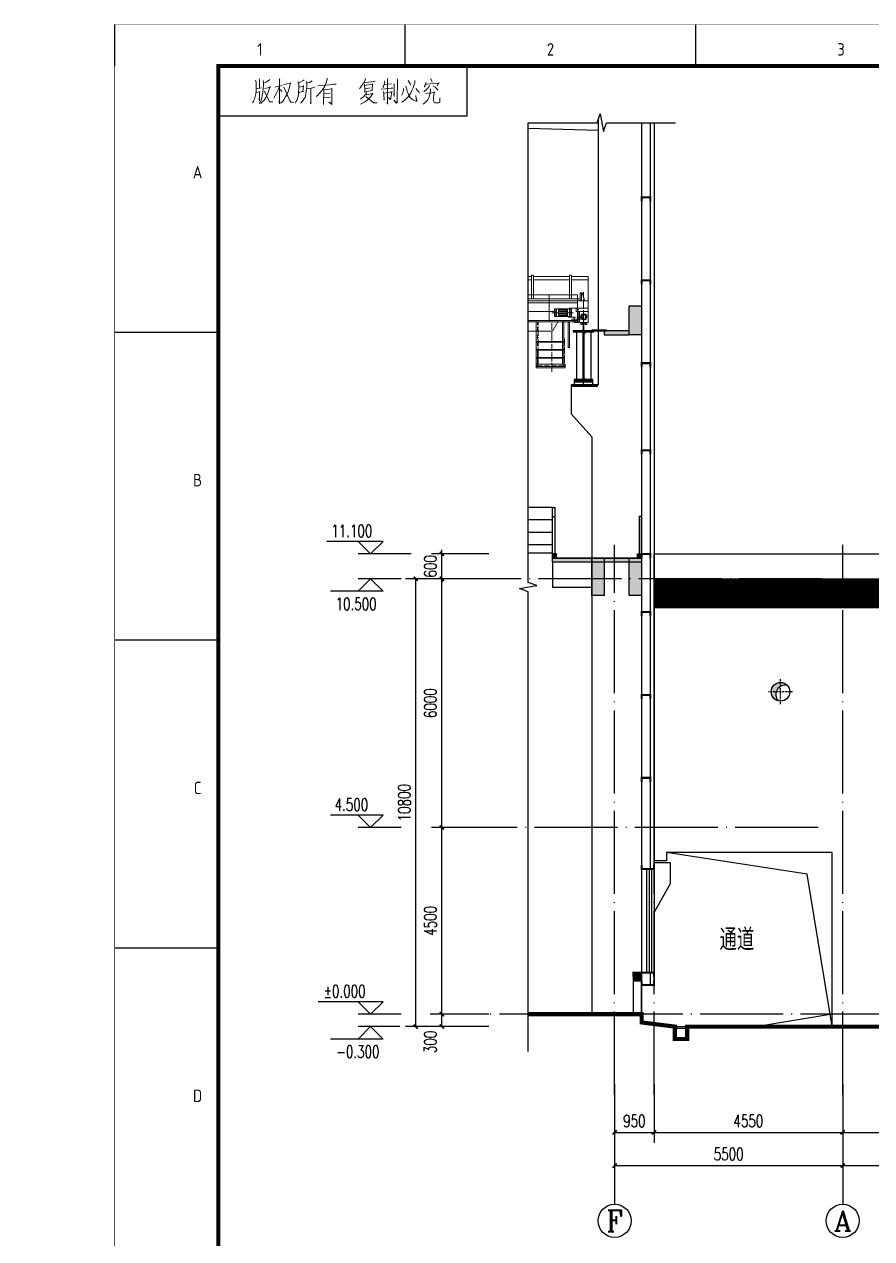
# Model space of a CAD drawing. Extents: x -59142 to 322364, y -122476 to 91021.
# Drawn here: x 32760 to 53200, y -92335 to -63046 of the extents above; entities that cross this region are included whole.
import ezdxf
from ezdxf.enums import TextEntityAlignment as Align

# ---------------------------------------------------------------- set-up
doc = ezdxf.new("R2010")
doc.units = 0
doc.header["$LTSCALE"] = 1000
doc.header["$MEASUREMENT"] = 0
for name, pattern in [('CENTER2', [1.125, 0.75, -0.125, 0.125, -0.125]), ('CONTINOUS', [0]), ('DASH', [0.35, 0.25, -0.1]), ('DOTE', [2.42, 2, -0.2, 0.02, -0.2])]:
    doc.linetypes.add(name, pattern=pattern)
for name, color, linetype in [('AXIS', 3, 'Continuous'), ('AXIS_TEXT', 7, 'Continuous'), ('CENTRE LINE', 1, 'DOTE'), ('DIM_ELEV', 3, 'Continuous'), ('DIM_SYMB', 3, 'Continuous'), ('DOTE', 1, 'DOTE'), ('EQUIPMENT', 171, 'Continuous'), ('GROUND', 204, 'Continuous'), ('HANDRAIL', 3, 'FENCELINE1'), ('HOLE', 6, 'Continuous'), ('PROFILED STEEL SHEET', 30, 'Continuous'), ('PUB_DIM', 3, 'Continuous'), ('PUB_TEXT', 7, 'Continuous'), ('STAIR', 2, 'Continuous'), ('TEXT', 62, 'Continuous'), ('WALL', 255, 'Continuous'), ('WALL-PARAPET', 9, 'Continuous'), ('WINDOW', 4, 'Continuous')]:
    doc.layers.add(name, color=color, linetype=linetype)
doc.styles.add('_TCH_AXIS', font='COMPLEX', dxfattribs={"bigfont": 'GBCBIG'})
doc.styles.add('_TCH_DIM', font='SIMPLEX', dxfattribs={"bigfont": 'GBCBIG'})
doc.styles.add('_TCH_DIM_T3', font='SIMPLEX', dxfattribs={"width": 0.705882, "bigfont": 'GBCBIG'})
doc.styles.add('HZTXT', font='geditxt.shx', dxfattribs={"width": 0.8, "bigfont": 'hztxt1.shx'})
doc.styles.get("Standard").update_dxf_attribs({"font": 'gbenor.shx', "bigfont": 'gbcbig.shx'})
doc.styles.add('TK', font='GEDITXT.SHX', dxfattribs={"width": 0.85, "height": 3.5, "bigfont": 'DXT.SHX'})
doc.linetypes.add('FENCELINE1', pattern='A,0.25,-0.1,[133,ltypeshp.shx,S=0.1,R=0,X=-0.1,Y=0],-0.1,1', length=1.45)
doc.dimstyles.new('_TCH_ARCH&&100', dxfattribs={"dimtxt": 297.5, "dimasz": 100, "dimexe": 250, "dimexo": 300, "dimgap": 126.25, "dimtad": 1, "dimdec": 0, "dimzin": 0, "dimdsep": 46, "dimtxsty": '_TCH_DIM_T3', "dimblk": 'ARCHTICK', "dimcen": 0.09, "dimazin": 2, "dimtfac": 1, "dimtdec": 0, "dimtix": 1, "dimtmove": 2, "dimatfit": 3, "dimfxl": 1, "dimtolj": 1, "dimtzin": 0, "dimarcsym": 0})

# ---------------------------------------------------------------- blocks, each defined once
blk = doc.blocks.new('GEDI_WK_A1')
at = {"color": 3}
for p, q in [((0, 584), (0, 594)), ((70.08, 584), (70.08, 594)), ((140.17, 584), (140.17, 594)), ((85, 572), (85, 584)), ((25, 572), (85, 572)), ((25, 519.75), (0, 519.75)), ((25, 445.5), (0, 445.5)), ((25, 371.25), (0, 371.25))]:
    blk.add_line(p, q, dxfattribs=at)
for points, const_width in [([(0, 0), (841, 0), (841, 594), (0, 594)], 0.1), ([(25, 10), (831, 10), (831, 584), (25, 584)], 1)]:
    blk.add_lwpolyline(points, close=True, dxfattribs=dict(at, const_width=const_width))
for s, p in [('1', (35.04, 588)), ('2', (105.12, 588)), ('3', (175.21, 588))]:
    blk.add_text(s, height=3, dxfattribs=at).set_placement(p, align=Align.MIDDLE)
for s, p in [('A', (20, 556.88)), ('B', (20, 482.62)), ('C', (20, 408.38)), ('D', (20, 334.12))]:
    blk.add_text(s, height=3, dxfattribs=at).set_placement(p, align=Align.CENTER)
blk = doc.blocks.new('GEDI_Copyright_2012')
at = {"color": 7, "lineweight": 0}
for points in [[(8.99, -3.43), (9.11, -3.83), (9.11, -5.03), (9.11, -5.93), (9.03, -6.73), (8.9, -7.33), (8.73, -8.03), (8.48, -8.53), (8.22, -8.93)], [(9.16, -5.48), (10.39, -5.28)], [(10.81, -3.53), (10.9, -4.03), (10.9, -4.68), (10.81, -5.53), (10.73, -6.33), (10.6, -7.03), (10.47, -7.68), (10.3, -8.23), (10.09, -8.72), (9.84, -9.08)], [(9.88, -3.13), (9.96, -3.43), (9.96, -5.33)], [(11.2, -5.43), (12.56, -5.08), (12.47, -4.93), (12.26, -5.58), (12, -6.38), (11.75, -6.98), (11.45, -7.63), (11.03, -8.23), (10.6, -8.68), (10.26, -9.03)], [(12.43, -3.23), (12.34, -3.38), (11.53, -3.88), (10.98, -4.13)], [(14.72, -4.88), (14.42, -5.73), (14.08, -6.43), (13.74, -7.13), (13.45, -7.63), (13.36, -7.78)], [(13.62, -5.08), (15.4, -4.68)], [(14.64, -3.13), (14.81, -3.38), (14.76, -3.33), (14.72, -9.13), (14.68, -8.72), (14.72, -8.13)], [(14.72, -5.63), (15.27, -6.03), (15.4, -6.33)], [(15.7, -4.48), (17.52, -4.18), (17.44, -4.03), (17.27, -4.68), (17.1, -5.43), (16.93, -5.93), (16.76, -6.43), (16.55, -6.93), (16.21, -7.48), (15.91, -7.98), (15.61, -8.43), (15.32, -8.72), (15.02, -8.98)], [(15.61, -5.23), (15.87, -5.28), (17.44, -8.72), (18.2, -8.83), (17.44, -8.63), (17.14, -8.08)], [(20.67, -3.38), (20.5, -3.48), (19.35, -4.13), (19.27, -3.73), (19.4, -4.13), (19.4, -5.43), (19.35, -6.23), (19.31, -6.78), (19.22, -7.33), (19.1, -7.83), (18.93, -8.33), (18.72, -8.68), (18.54, -8.98)], [(19.48, -6.38), (19.56, -6.33), (20.54, -6.18), (20.41, -6.23), (20.54, -4.68), (20.63, -4.88), (19.44, -5.13)], [(22.67, -3.58), (21.99, -3.98), (21.35, -4.13), (21.26, -3.73), (21.35, -4.33), (21.31, -4.93), (21.26, -5.58), (21.22, -6.13), (21.13, -6.63), (21.05, -7.18), (20.92, -7.58), (20.71, -7.88), (20.5, -8.23), (20.28, -8.53), (20.07, -8.78), (19.86, -8.98)], [(21.31, -5.53), (23.22, -5.23), (23.09, -5.18), (22.88, -5.28)], [(22.28, -5.43), (22.28, -9.13), (22.24, -8.88), (22.28, -8.48)], [(26.28, -2.98), (26.28, -3.23), (26.02, -4.08), (25.76, -4.68), (25.51, -5.08), (25.04, -5.83), (24.36, -6.63), (23.9, -7.13), (23.6, -7.38)], [(23.98, -4.83), (28.4, -4.43), (28.14, -4.33)], [(25.34, -5.53), (25.43, -5.73), (25.38, -9.03), (25.38, -9.33), (25.34, -9.03), (25.38, -8.68)], [(25.43, -5.73), (27.38, -5.53), (27.38, -5.43), (27.47, -5.53), (27.38, -5.58), (27.38, -9.08), (27.34, -9.28), (26.66, -8.63), (27.34, -9.18)], [(28.14, -4.33), (27.8, -4.48)], [(35.45, -3.03), (35.49, -3.23), (34.98, -4.18), (34.52, -4.83), (34.26, -5.23), (34.05, -5.53)], [(35.11, -4.08), (36.34, -3.93), (37.87, -3.68), (37.75, -3.63), (37.49, -3.73)], [(35.24, -4.43), (35.28, -4.73), (35.32, -5.58), (35.32, -6.38), (35.28, -6.23), (37.19, -5.93), (37.07, -5.93), (37.15, -4.23), (37.28, -4.38), (35.28, -4.68)], [(36.64, -5.28), (35.36, -5.48)], [(39.27, -5.63), (42.08, -5.33), (42.03, -5.33), (41.87, -5.28), (41.65, -5.38)], [(40.12, -3.58), (40.16, -3.88), (39.83, -4.93), (39.66, -5.23)], [(40.12, -4.48), (41.74, -4.33)], [(40.8, -3.03), (40.84, -3.28), (40.8, -9.23), (40.72, -8.88), (40.8, -8.53)], [(42.33, -4.33), (42.42, -4.58), (42.42, -7.33), (42.33, -6.83), (42.37, -6.53)], [(43.1, -3.13), (43.18, -3.43), (43.14, -8.23), (43.14, -8.53), (43.1, -8.78), (43.05, -8.88), (42.97, -8.98), (42.37, -8.23), (43.05, -8.88)], [(47.43, -3.48), (47.39, -4.03), (47.17, -4.73), (47, -5.28), (46.71, -5.88), (46.45, -6.48), (46.2, -6.88), (45.86, -7.38), (45.47, -7.78), (45.09, -8.13), (44.67, -8.48), (44.24, -8.72)], [(44.67, -5.43), (44.63, -5.93), (44.5, -6.48), (44.37, -6.83), (44.24, -7.03)], [(45.26, -4.88), (45.43, -5.63), (45.56, -6.18), (45.77, -6.68), (45.99, -7.23), (46.24, -7.63), (46.58, -7.93), (47.05, -8.28), (47.51, -8.43), (47.81, -8.48), (47.94, -8.48), (47.73, -7.78), (47.64, -7.13), (47.81, -8.48)], [(45.82, -3.53), (46.07, -3.93), (46.24, -4.28), (46.32, -4.48), (46.32, -4.63)], [(47.64, -5.43), (48.07, -5.93), (48.36, -6.28), (48.49, -6.58)], [(51.21, -5.48), (51.21, -5.83), (51.08, -6.58), (50.95, -7.03), (50.83, -7.43), (50.7, -7.78), (50.53, -8.13), (50.32, -8.43), (50.06, -8.68), (49.77, -8.93), (49.43, -9.18)], [(50.91, -4.68), (50.83, -4.98), (50.44, -5.43), (50.06, -5.83), (49.81, -6.03), (49.55, -6.23)], [(50.06, -3.98), (50.02, -4.33), (49.94, -4.58), (49.85, -4.83), (49.77, -4.98), (49.68, -5.03), (50.02, -4.43), (53.29, -4.13), (53.16, -4.03), (52.78, -4.83)], [(51.21, -3.03), (51.47, -3.58), (51.55, -3.93)], [(51.76, -4.78), (52.27, -5.13), (52.65, -5.43), (52.83, -5.68), (52.91, -5.88)], [(9.11, -6.38), (10.01, -6.28), (9.92, -6.13), (9.92, -8.38), (9.88, -8.08), (9.88, -7.68)], [(11.15, -6.08), (12.34, -8.63), (13.15, -8.68), (12.38, -8.58), (12.17, -8.28)], [(26.96, -6.58), (25.47, -6.73)], [(25.47, -7.68), (26.96, -7.53)], [(35.71, -6.38), (35.71, -6.53), (34.98, -7.43), (34.56, -7.78), (34.26, -8.03)], [(35.62, -6.88), (35.75, -6.98), (37.28, -6.68), (37.23, -6.53), (36.77, -7.33), (36.47, -7.68), (36.17, -7.98), (35.71, -8.38), (35.28, -8.72), (34.81, -8.98), (34.26, -9.23)], [(35.54, -7.38), (35.62, -7.43), (37.57, -8.98), (38.3, -8.93), (37.57, -8.93), (37.32, -8.78)], [(39.87, -6.13), (39.95, -6.68), (39.95, -6.78), (40, -8.28), (39.95, -7.98), (40, -7.73)], [(40, -6.58), (41.95, -6.28), (41.82, -6.13), (41.74, -6.53), (41.69, -7.18), (41.61, -7.63), (41.57, -7.93), (41.44, -8.08), (41.06, -7.58), (41.48, -8.03)], [(49.98, -6.68), (52.19, -6.43), (52.06, -6.28), (52.02, -6.58), (51.93, -8.18), (51.97, -8.63), (52.06, -8.78), (52.19, -8.88), (52.4, -8.88), (52.61, -8.88), (53.21, -8.88), (53.42, -8.78), (53.46, -8.72), (53.42, -7.68), (53.42, -8.78)]]:
    blk.add_lwpolyline(points, dxfattribs=at)
blk = doc.blocks.new('A$C67E35CD0')
for name, p in [('GEDI_WK_A1', (0, 0)), ('GEDI_Copyright_2012', (25, 584))]:
    blk.add_blockref(name, p)
at = {"style": 'TK', "width": 0.85}
for tag, height, p in [('PROJECTNAME', 4.75, (776, 44)), ('PHASE', 4, (818, 44)), ('DRAWINGNAME', 4.75, (786, 31))]:
    blk.add_attdef(tag, text='', height=height, dxfattribs=at).set_placement(p, align=Align.MIDDLE_CENTER)
for tag, p, height in [('APPROVE', (663, 32.75), 3.5), ('DESIGN', (708, 32.75), 3.5), ('REVIEW1', (663, 25.75), 3.5), ('DRAW', (708, 25.75), 3.5), ('REVIEW2', (663, 18.75), 3.5), ('PROPORTION', (708, 18.75), 3.5), ('DRAWINGNUMBER', (758, 18.5), 4), ('CHECK', (663, 11.75), 3.5), ('DATE', (708, 11.75), 3.5), ('VERSION', (824, 11.75), 3.5)]:
    blk.add_attdef(tag, p, '', height=height, dxfattribs=at)
blk = doc.blocks.new('afefqwer')
at = {"xscale": 100, "yscale": 100, "zscale": 100}
blk.add_blockref('A$C67E35CD0', (-84100, 0), dxfattribs=at)
blk = doc.blocks.new('zjdc')
at = {"layer": 'WALL-PARAPET'}
h = blk.add_hatch(dxfattribs=at)
h.set_pattern_fill('STEEL', color=256, scale=5, style=0)
h.set_pattern_definition([(45, (0, 0), (-11.22532015, 11.22532015), []), (45, (0, 7.938), (-11.22532015, 11.22532015), [])])
h.paths.add_polyline_path([(1358864, -1070286), (1358864, -1070302), (1358514, -1070302), (1358514, -1070286)])
at = {"layer": 'WALL-PARAPET', "linetype": 'Continuous'}
for p, q in [((1359039, -1070132), (1359090, -1070132)), ((1359064, -1070132), (1359064, -1070299)), ((1358814, -1070302), (1359314, -1070302)), ((1358814, -1070330), (1358814, -1070302)), ((1359314, -1070330), (1358814, -1070330)), ((1359018, -1070330), (1359054, -1070369)), ((1359039, -1070295), (1359090, -1070295)), ((1359054, -1071477), (1359054, -1070330)), ((1359074, -1071477), (1359074, -1070330)), ((1359110, -1070330), (1359076, -1070366)), ((1359314, -1070302), (1359314, -1070330)), ((1358839, -1071477), (1359289, -1071477)), ((1358839, -1071532), (1358839, -1071477)), ((1358839, -1071502), (1359289, -1071502)), ((1359289, -1071532), (1358839, -1071532)), ((1359021, -1071477), (1359054, -1071442)), ((1359109, -1071477), (1359074, -1071440)), ((1359289, -1071477), (1359289, -1071532))]:
    blk.add_line(p, q, dxfattribs=at)
at = {"layer": 'WALL-PARAPET', "linetype": 'CENTER2', "ltscale": 0.5}
blk.add_line((1359064, -1071602), (1359064, -1069997), dxfattribs=at)
at = {"layer": 'WALL-PARAPET'}
for p, q in [((1358893, -1070330), (1358893, -1071477)), ((1359236, -1070330), (1359236, -1071477)), ((1358739, -1071608), (1358746, -1071602)), ((1358739, -1071626), (1358764, -1071602)), ((1358739, -1071602), (1358739, -1071642)), ((1358739, -1071642), (1359339, -1071642)), ((1358759, -1071642), (1358799, -1071602)), ((1358777, -1071642), (1358817, -1071602)), ((1358813, -1071642), (1358853, -1071602)), ((1358831, -1071642), (1358871, -1071602)), ((1358839, -1071602), (1358839, -1071532)), ((1358839, -1071532), (1359289, -1071532)), ((1358867, -1071642), (1358907, -1071602)), ((1358885, -1071642), (1358925, -1071602)), ((1358921, -1071642), (1358961, -1071602)), ((1358939, -1071642), (1358979, -1071602)), ((1358975, -1071642), (1359015, -1071602)), ((1358993, -1071642), (1359033, -1071602)), ((1359029, -1071642), (1359064, -1071606)), ((1359047, -1071642), (1359064, -1071624)), ((1359064, -1071606), (1359069, -1071602)), ((1359064, -1071624), (1359087, -1071602)), ((1359083, -1071642), (1359123, -1071602)), ((1359101, -1071642), (1359141, -1071602)), ((1359137, -1071642), (1359177, -1071602)), ((1359155, -1071642), (1359195, -1071602)), ((1359191, -1071642), (1359231, -1071602)), ((1359209, -1071642), (1359240, -1071610)), ((1359240, -1071610), (1359249, -1071602)), ((1359244, -1071642), (1359254, -1071632)), ((1359254, -1071632), (1359284, -1071602)), ((1359262, -1071642), (1359302, -1071602)), ((1359289, -1071532), (1359289, -1071602)), ((1359298, -1071642), (1359338, -1071602)), ((1359316, -1071642), (1359339, -1071618)), ((1359339, -1071642), (1359339, -1071602))]:
    blk.add_line(p, q, dxfattribs=at)
blk.add_lwpolyline([(1358864, -1070286), (1358864, -1070302), (1358514, -1070302), (1358514, -1070286)], close=True, dxfattribs=at)
at = {"layer": 'WALL-PARAPET', "linetype": 'ByBlock'}
blk.add_point((1359241, -1071532), dxfattribs=at)
blk = doc.blocks.new('dafdsf')
at = {"layer": 'HOLE'}
h = blk.add_hatch(color=256, dxfattribs=at)
h.dxf.hatch_style = 1
h.paths.add_polyline_path([(-225, 0, 0.342373), (-56, -218, -0.74588), (166, 152, 0.684245)])
at = {"layer": 'HOLE', "color": 251, "linetype": 'DASH', "ltscale": 0.2}
for p, q in [((0, -303), (0, 303)), ((291, 0), (-291, 0))]:
    blk.add_line(p, q, dxfattribs=at)
at = {"layer": 'HOLE'}
blk.add_circle((0, 0), 225, dxfattribs=at)
blk.add_arc((110, -66), 225, 75.5992, 222.4733, dxfattribs=at)
blk = doc.blocks.new('_ArchTick')
at = {"color": 0, "linetype": 'ByBlock', "const_width": 0.4}
blk.add_lwpolyline([(-0.5, -0.5), (0.5, 0.5)], dxfattribs=at)
blk = doc.blocks.new('*D961')
at = {"layer": 'Defpoints', "color": 0, "transparency": 16777216}
for p in [(42202, -76419), (43751, -76419), (43751, -87219)]:
    blk.add_point(p, dxfattribs=at)
at = {"layer": 'PUB_DIM', "color": 0, "lineweight": -2, "transparency": 16777216}
for p, q in [((43451, -76419), (41952, -76419)), ((42202, -87219), (42202, -76419)), ((43451, -87219), (41952, -87219))]:
    blk.add_line(p, q, dxfattribs=at)
at = {"layer": 'PUB_DIM', "color": 0, "lineweight": -2, "transparency": 16777216, "xscale": 100, "yscale": 100, "zscale": 100}
for p, rotation in [((42202, -76419), 90), ((42202, -87219), 270)]:
    blk.add_blockref('_ArchTick', p, dxfattribs=dict(at, rotation=rotation))
at = {"layer": 'PUB_DIM', "color": 0, "transparency": 16777216, "insert": (41927, -81819), "char_height": 297.5, "attachment_point": 5, "rotation": 90, "style": '_TCH_DIM_T3'}
blk.add_mtext('\\A1;10800', dxfattribs=at)
blk = doc.blocks.new('*D962')
at = {"layer": 'Defpoints', "color": 0, "transparency": 16777216}
for p in [(42831, -86919), (44265, -86919), (44265, -87219)]:
    blk.add_point(p, dxfattribs=at)
at = {"layer": 'PUB_DIM', "color": 0, "lineweight": -2, "transparency": 16777216}
for p, q in [((43965, -86919), (42581, -86919)), ((42831, -87219), (42831, -86919)), ((43965, -87219), (42581, -87219))]:
    blk.add_line(p, q, dxfattribs=at)
at = {"layer": 'PUB_DIM', "color": 0, "lineweight": -2, "transparency": 16777216, "xscale": 100, "yscale": 100, "zscale": 100}
for p, rotation in [((42831, -86919), 90), ((42831, -87219), 270)]:
    blk.add_blockref('_ArchTick', p, dxfattribs=dict(at, rotation=rotation))
at = {"layer": 'PUB_DIM', "color": 0, "transparency": 16777216, "insert": (42556, -87589), "char_height": 297.5, "attachment_point": 5, "rotation": 90, "style": '_TCH_DIM_T3'}
blk.add_mtext('\\A1;300', dxfattribs=at)
blk = doc.blocks.new('*D963')
at = {"layer": 'Defpoints', "color": 0, "transparency": 16777216}
for p in [(42831, -82419), (44265, -82419), (44265, -86919)]:
    blk.add_point(p, dxfattribs=at)
at = {"layer": 'PUB_DIM', "color": 0, "lineweight": -2, "transparency": 16777216}
for p, q in [((43965, -82419), (42581, -82419)), ((42831, -86919), (42831, -82419)), ((43965, -86919), (42581, -86919))]:
    blk.add_line(p, q, dxfattribs=at)
at = {"layer": 'PUB_DIM', "color": 0, "lineweight": -2, "transparency": 16777216, "xscale": 100, "yscale": 100, "zscale": 100}
for p, rotation in [((42831, -82419), 90), ((42831, -86919), 270)]:
    blk.add_blockref('_ArchTick', p, dxfattribs=dict(at, rotation=rotation))
at = {"layer": 'PUB_DIM', "color": 0, "transparency": 16777216, "insert": (42556, -84669), "char_height": 297.5, "attachment_point": 5, "rotation": 90, "style": '_TCH_DIM_T3'}
blk.add_mtext('\\A1;4500', dxfattribs=at)
blk = doc.blocks.new('*D964')
at = {"layer": 'Defpoints', "color": 0, "transparency": 16777216}
for p in [(42831, -76419), (44265, -76419), (44265, -82419)]:
    blk.add_point(p, dxfattribs=at)
at = {"layer": 'PUB_DIM', "color": 0, "lineweight": -2, "transparency": 16777216}
for p, q in [((43965, -76419), (42581, -76419)), ((42831, -82419), (42831, -76419)), ((43965, -82419), (42581, -82419))]:
    blk.add_line(p, q, dxfattribs=at)
at = {"layer": 'PUB_DIM', "color": 0, "lineweight": -2, "transparency": 16777216, "xscale": 100, "yscale": 100, "zscale": 100}
for p, rotation in [((42831, -76419), 90), ((42831, -82419), 270)]:
    blk.add_blockref('_ArchTick', p, dxfattribs=dict(at, rotation=rotation))
at = {"layer": 'PUB_DIM', "color": 0, "transparency": 16777216, "insert": (42556, -79419), "char_height": 297.5, "attachment_point": 5, "rotation": 90, "style": '_TCH_DIM_T3'}
blk.add_mtext('\\A1;6000', dxfattribs=at)
blk = doc.blocks.new('*D965')
at = {"layer": 'Defpoints', "color": 0, "transparency": 16777216}
for p in [(42831, -75819), (44265, -75819), (44265, -76419)]:
    blk.add_point(p, dxfattribs=at)
at = {"layer": 'PUB_DIM', "color": 0, "lineweight": -2, "transparency": 16777216}
for p, q in [((43965, -75819), (42581, -75819)), ((42831, -75819), (42831, -75719)), ((42831, -76419), (42831, -75819)), ((43965, -76419), (42581, -76419)), ((42831, -76419), (42831, -76519))]:
    blk.add_line(p, q, dxfattribs=at)
at = {"layer": 'PUB_DIM', "color": 0, "lineweight": -2, "transparency": 16777216, "xscale": 100, "yscale": 100, "zscale": 100}
for p, rotation in [((42831, -75819), 270), ((42831, -76419), 90)]:
    blk.add_blockref('_ArchTick', p, dxfattribs=dict(at, rotation=rotation))
at = {"layer": 'PUB_DIM', "color": 0, "transparency": 16777216, "insert": (42556, -76119), "char_height": 297.5, "attachment_point": 5, "rotation": 90, "style": '_TCH_DIM_T3'}
blk.add_mtext('\\A1;600', dxfattribs=at)
blk = doc.blocks.new('*D973')
at = {"layer": 'AXIS', "color": 0, "lineweight": -2, "transparency": 16777216}
for p, q in [((47000, -88608), (47000, -90020)), ((47950, -88608), (47950, -90020)), ((47000, -89770), (47950, -89770))]:
    blk.add_line(p, q, dxfattribs=at)
at = {"layer": 'Defpoints', "color": 0, "transparency": 16777216}
for p in [(47000, -88308), (47950, -88308), (47950, -89770)]:
    blk.add_point(p, dxfattribs=at)
at = {"layer": 'AXIS', "color": 0, "lineweight": -2, "transparency": 16777216, "xscale": 100, "yscale": 100, "zscale": 100, "rotation": 180}
blk.add_blockref('_ArchTick', (47000, -89770), dxfattribs=at)
at = {"layer": 'AXIS', "color": 0, "lineweight": -2, "transparency": 16777216, "xscale": 100, "yscale": 100, "zscale": 100}
blk.add_blockref('_ArchTick', (47950, -89770), dxfattribs=at)
at = {"layer": 'AXIS', "color": 0, "transparency": 16777216, "insert": (47475, -89495), "char_height": 297.5, "attachment_point": 5, "style": '_TCH_DIM_T3'}
blk.add_mtext('\\A1;950', dxfattribs=at)
blk = doc.blocks.new('*D974')
at = {"layer": 'AXIS', "color": 0, "lineweight": -2, "transparency": 16777216}
for p, q in [((47950, -88608), (47950, -90020)), ((52500, -88608), (52500, -90020)), ((47950, -89770), (52500, -89770))]:
    blk.add_line(p, q, dxfattribs=at)
at = {"layer": 'Defpoints', "color": 0, "transparency": 16777216}
for p in [(47950, -88308), (52500, -88308), (52500, -89770)]:
    blk.add_point(p, dxfattribs=at)
at = {"layer": 'AXIS', "color": 0, "lineweight": -2, "transparency": 16777216, "xscale": 100, "yscale": 100, "zscale": 100, "rotation": 180}
blk.add_blockref('_ArchTick', (47950, -89770), dxfattribs=at)
at = {"layer": 'AXIS', "color": 0, "lineweight": -2, "transparency": 16777216, "xscale": 100, "yscale": 100, "zscale": 100}
blk.add_blockref('_ArchTick', (52500, -89770), dxfattribs=at)
at = {"layer": 'AXIS', "color": 0, "transparency": 16777216, "insert": (50225, -89495), "char_height": 297.5, "attachment_point": 5, "style": '_TCH_DIM_T3'}
blk.add_mtext('\\A1;4550', dxfattribs=at)
blk = doc.blocks.new('*D975')
at = {"layer": 'AXIS', "color": 0, "lineweight": -2, "transparency": 16777216}
for p, q in [((52500, -88608), (52500, -90020)), ((59500, -88608), (59500, -90020)), ((52500, -89770), (59500, -89770))]:
    blk.add_line(p, q, dxfattribs=at)
at = {"layer": 'Defpoints', "color": 0, "transparency": 16777216}
for p in [(52500, -88308), (59500, -88308), (59500, -89770)]:
    blk.add_point(p, dxfattribs=at)
at = {"layer": 'AXIS', "color": 0, "lineweight": -2, "transparency": 16777216, "xscale": 100, "yscale": 100, "zscale": 100, "rotation": 180}
blk.add_blockref('_ArchTick', (52500, -89770), dxfattribs=at)
at = {"layer": 'AXIS', "color": 0, "lineweight": -2, "transparency": 16777216, "xscale": 100, "yscale": 100, "zscale": 100}
blk.add_blockref('_ArchTick', (59500, -89770), dxfattribs=at)
at = {"layer": 'AXIS', "color": 0, "transparency": 16777216, "insert": (56000, -89495), "char_height": 297.5, "attachment_point": 5, "style": '_TCH_DIM_T3'}
blk.add_mtext('\\A1;7000', dxfattribs=at)
blk = doc.blocks.new('*D983')
at = {"layer": 'AXIS', "color": 0, "lineweight": -2, "transparency": 16777216}
for p, q in [((47000, -88608), (47000, -90820)), ((52500, -88608), (52500, -90820)), ((47000, -90570), (52500, -90570))]:
    blk.add_line(p, q, dxfattribs=at)
at = {"layer": 'Defpoints', "color": 0, "transparency": 16777216}
for p in [(47000, -88308), (52500, -88308), (52500, -90570)]:
    blk.add_point(p, dxfattribs=at)
at = {"layer": 'AXIS', "color": 0, "lineweight": -2, "transparency": 16777216, "xscale": 100, "yscale": 100, "zscale": 100, "rotation": 180}
blk.add_blockref('_ArchTick', (47000, -90570), dxfattribs=at)
at = {"layer": 'AXIS', "color": 0, "lineweight": -2, "transparency": 16777216, "xscale": 100, "yscale": 100, "zscale": 100}
blk.add_blockref('_ArchTick', (52500, -90570), dxfattribs=at)
at = {"layer": 'AXIS', "color": 0, "transparency": 16777216, "insert": (49750, -90295), "char_height": 297.5, "attachment_point": 5, "style": '_TCH_DIM_T3'}
blk.add_mtext('\\A1;5500', dxfattribs=at)
blk = doc.blocks.new('*D984')
at = {"layer": 'AXIS', "color": 0, "lineweight": -2, "transparency": 16777216}
for p, q in [((52500, -88608), (52500, -90820)), ((107000, -88608), (107000, -90820)), ((52500, -90570), (107000, -90570))]:
    blk.add_line(p, q, dxfattribs=at)
at = {"layer": 'Defpoints', "color": 0, "transparency": 16777216}
for p in [(52500, -88308), (107000, -88308), (107000, -90570)]:
    blk.add_point(p, dxfattribs=at)
at = {"layer": 'AXIS', "color": 0, "lineweight": -2, "transparency": 16777216, "xscale": 100, "yscale": 100, "zscale": 100, "rotation": 180}
blk.add_blockref('_ArchTick', (52500, -90570), dxfattribs=at)
at = {"layer": 'AXIS', "color": 0, "lineweight": -2, "transparency": 16777216, "xscale": 100, "yscale": 100, "zscale": 100}
blk.add_blockref('_ArchTick', (107000, -90570), dxfattribs=at)
at = {"layer": 'AXIS', "color": 0, "transparency": 16777216, "insert": (79750, -90295), "char_height": 297.5, "attachment_point": 5, "style": '_TCH_DIM_T3'}
blk.add_mtext('\\A1;54500', dxfattribs=at)

msp = doc.modelspace()

# ---------------------------------------------------------------- hatches: boundary and pattern name
at = {"layer": 'GROUND'}
h = msp.add_hatch(dxfattribs=at)
h.set_pattern_fill('DOTS', color=251, scale=100)
h.set_pattern_definition([(0, (-355015.63, -118934.17), (79.375, 158.75), [0, -158.75])])
h.paths.add_polyline_path([(34033.7, -87308.8), (38238.4, -87308.8), (38238.4, -86038.8), (34033.7, -86038.8)], flags=9)
h.paths.add_polyline_path([(16097.2, -87218.9), (16097.2, -86218.9), (12997.2, -86218.9), (12997.2, -87218.9)])
at = {"layer": 'WALL'}
for points in [[(47350, -69838.9), (47650, -69838.9), (47650, -70538.9), (47350, -70538.9)], [(47350, -70438.9), (46750, -70438.9), (46750, -70538.9), (47350, -70538.9)], [(45500, -75918.9), (47650, -75918.9), (47650, -76018.9), (45500, -76018.9)], [(46450, -75918.9), (46750, -75918.9), (46750, -76818.9), (46450, -76818.9)], [(47350, -75918.9), (47650, -75918.9), (47650, -76818.9), (47350, -76818.9)]]:
    msp.add_hatch(color=256, dxfattribs=at).paths.add_polyline_path(points)
h = msp.add_hatch(color=7, dxfattribs=at)
h.dxf.hatch_style = 1
h.paths.add_polyline_path([(45500, -75818.9), (45500, -75918.9), (45600, -75918.9), (45600, -75818.9)])
h = msp.add_hatch(color=7, dxfattribs=at)
h.dxf.hatch_style = 1
h.paths.add_polyline_path([(47650, -75818.9), (47650, -75918.9), (47550, -75918.9), (47550, -75818.9)])
h = msp.add_hatch(color=7, dxfattribs=at)
h.dxf.hatch_style = 1
h.paths.add_polyline_path([(47450, -85918.9), (47450, -86118.9), (47650, -86118.9), (47650, -85918.9)])

# ---------------------------------------------------------------- linework, layer by layer
at = {"layer": 'AXIS'}
for p, q in [((47000, -88608.4), (47000, -91502.9)), ((52500, -88608.4), (52500, -91502.9))]:
    msp.add_line(p, q, dxfattribs=at)
msp.add_lwpolyline([(52250, -87218.9), (51645.6, -83543), (48250, -83018.9)], dxfattribs=at)
for centre in [(47000, -91902.9), (52500, -91902.9)]:
    msp.add_circle(centre, 400, dxfattribs=at)
at = {"layer": 'CENTRE LINE'}
for p, q in [((52006, -76418.9), (43958.1, -76418.9)), ((51909.5, -82418.9), (43173.6, -82418.9)), ((111560.8, -86918.9), (42550.6, -86918.9))]:
    msp.add_line(p, q, dxfattribs=at)
at = {"layer": 'DIM_ELEV'}
for p, q in [((41414.8, -75518.9), (40056.8, -75518.9)), ((41114.8, -75818.9), (40814.8, -75518.9)), ((41114.8, -75818.9), (41414.8, -75518.9)), ((42091.5, -75818.9), (40814.8, -75818.9)), ((41114.8, -76418.9), (40814.8, -76718.9)), ((41854, -76418.9), (40814.8, -76418.9)), ((41114.8, -76418.9), (41414.8, -76718.9)), ((41414.8, -76718.9), (40148.8, -76718.9)), ((41414.8, -82118.9), (40148.8, -82118.9)), ((41114.8, -82418.9), (40814.8, -82118.9)), ((41114.8, -82418.9), (41414.8, -82118.9)), ((41854, -82418.9), (40814.8, -82418.9)), ((41414.8, -86618.9), (39849.8, -86618.9)), ((41114.8, -86918.9), (40814.8, -86618.9)), ((41114.8, -86918.9), (41414.8, -86618.9)), ((41854, -86918.9), (40814.8, -86918.9)), ((41114.8, -87218.9), (40814.8, -87518.9)), ((41814.8, -87218.9), (40814.8, -87218.9)), ((41114.8, -87218.9), (41414.8, -87518.9)), ((41414.8, -87518.9), (40148.8, -87518.9))]:
    msp.add_line(p, q, dxfattribs=at)
at = {"layer": 'DIM_SYMB'}
for points in [[(44913.5, -65418.9), (46577.3, -65418.9), (46653.7, -65208.9), (46727.8, -65628.9), (46802.3, -65418.9), (48466.1, -65418.9)], [(44913.5, -87818.9), (44913.5, -76731.4), (44703.5, -76654.9), (45123.5, -76580.9), (44913.5, -76506.4), (44913.5, -65418.9)]]:
    msp.add_lwpolyline(points, dxfattribs=at)
at = {"layer": 'DOTE'}
for p, q in [((47000, -88857.5), (47000, -75597.5)), ((52500, -88857.5), (52500, -75597.5)), ((47950, -88857.5), (47950, -81605.5))]:
    msp.add_line(p, q, dxfattribs=at)
at = {"layer": 'EQUIPMENT', "linetype": 'Continuous', "lineweight": 0}
for p, q in [((44994.9, -69095.3), (44994.9, -69665.8)), ((45043.8, -69095.3), (44994.9, -69095.3)), ((45043.8, -69665.8), (45043.8, -69095.3)), ((45907.7, -69095.3), (45907.7, -69665.8)), ((45956.6, -69095.3), (45907.7, -69095.3)), ((45956.6, -69665.8), (45956.6, -69095.3)), ((44994.9, -69127.9), (44913.5, -69127.9)), ((44913.5, -69209.4), (44994.9, -69209.4)), ((45907.7, -69127.9), (45043.8, -69127.9)), ((45907.7, -69209.4), (45043.8, -69209.4)), ((46364.1, -69127.9), (45956.6, -69127.9)), ((46364.1, -69209.4), (45956.6, -69209.4)), ((46364.1, -70236.3), (46364.1, -69127.9)), ((46103.3, -69568), (44913.5, -69568)), ((46168.5, -69665.8), (44913.5, -69665.8)), ((45418.7, -70220), (45418.7, -69568)), ((46103.3, -70220), (46103.3, -69568)), ((46168.5, -69714.7), (46168.5, -69519.1)), ((46168.5, -69519.1), (46217.4, -69519.1)), ((46201.1, -69714.7), (46201.1, -69519.1)), ((46217.4, -69519.1), (46266.3, -69665.8)), ((46250, -69502.8), (46250, -69649.5)), ((46250, -69682.1), (46250, -69714.7)), ((46266.3, -69714.7), (46266.3, -69665.8)), ((46364.1, -69714.7), (44913.5, -69714.7)), ((46103.3, -69763.6), (44913.5, -69763.6)), ((45549.1, -69975.5), (44913.5, -69975.5)), ((45549.1, -69910.3), (45549.1, -70089.6)), ((45581.7, -69910.3), (45549.1, -69910.3)), ((45581.7, -70089.6), (45581.7, -69910.3)), ((45598, -69926.6), (45581.7, -69926.6)), ((45598, -70089.6), (45598, -69910.3)), ((45907.7, -69910.3), (45598, -69910.3)), ((45646.9, -70089.6), (45646.9, -69910.3)), ((45842.5, -69926.6), (45646.9, -69926.6)), ((45646.9, -69959.2), (45842.5, -69959.2)), ((45842.5, -69975.5), (45646.9, -69975.5)), ((45842.5, -70089.6), (45842.5, -69910.3)), ((45858.8, -70089.6), (45858.8, -69910.3)), ((46364.1, -69894), (45907.7, -69894)), ((45907.7, -69894), (45907.7, -70105.9)), ((45924, -69894), (45924, -70105.9)), ((45956.6, -70105.9), (45956.6, -69894)), ((46070.7, -69894), (46070.7, -69975.5)), ((46070.7, -69975.5), (46364.1, -69975.5)), ((46135.9, -69926.6), (46103.3, -69926.6)), ((46119.6, -69926.6), (46119.6, -69942.9)), ((46135.9, -70236.3), (46135.9, -69975.5)), ((46152.2, -69975.5), (46152.2, -70236.3)), ((46250, -69731), (46250, -69910.3)), ((46250, -69942.9), (46250, -69959.2)), ((46250, -69991.8), (46250, -70154.8)), ((44913.5, -70187.4), (46103.3, -70187.4)), ((46103.3, -70220), (44913.5, -70220)), ((45109, -70220), (45109, -71328.3)), ((45141.6, -70220), (45141.6, -70301.5)), ((45157.9, -70220), (45157.9, -70301.5)), ((45581.7, -70008.1), (45483.9, -70008.1)), ((45483.9, -70252.6), (45483.9, -70415.6)), ((45630.6, -70220), (45500.2, -70448.2)), ((45549.1, -70089.6), (45581.7, -70089.6)), ((45598, -70073.3), (45581.7, -70073.3)), ((45630.6, -70008.1), (45598, -70008.1)), ((45907.7, -70089.6), (45598, -70089.6)), ((45842.5, -70024.4), (45646.9, -70024.4)), ((45646.9, -70040.7), (45842.5, -70040.7)), ((45842.5, -70073.3), (45646.9, -70073.3)), ((45826.2, -70008.1), (45663.2, -70008.1)), ((45744.7, -70220), (45744.7, -71083.8)), ((45771.5, -70187.4), (45771.5, -70350.4)), ((45777.3, -70220), (45777.3, -71295.7)), ((45891.4, -70008.1), (45858.8, -70008.1)), ((45875.1, -70105.9), (46054.4, -70105.9)), ((45875.1, -70220), (45875.1, -70839.3)), ((46005.5, -70008.1), (45907.7, -70008.1)), ((45907.7, -70220), (45907.7, -70839.3)), ((46184.8, -70154.8), (45956.6, -70154.8)), ((46021.8, -70105.9), (46021.8, -70236.3)), ((46021.8, -70236.3), (46135.9, -70236.3)), ((46250, -70105.9), (46087, -70105.9)), ((46364.1, -70236.3), (46152.2, -70236.3)), ((46217.4, -70040.7), (46184.8, -70073.3)), ((46184.8, -70073.3), (46184.8, -70122.2)), ((46184.8, -70122.2), (46201.1, -70154.8)), ((46184.8, -70285.2), (46184.8, -70236.3)), ((46217.4, -70285.2), (46184.8, -70285.2)), ((46217.4, -70089.6), (46201.1, -70105.9)), ((46201.1, -70105.9), (46217.4, -70122.2)), ((46201.1, -70154.8), (46217.4, -70154.8)), ((46233.7, -70040.7), (46217.4, -70040.7)), ((46233.7, -70057), (46217.4, -70073.3)), ((46217.4, -70073.3), (46217.4, -70089.6)), ((46217.4, -70122.2), (46217.4, -70138.5)), ((46217.4, -70138.5), (46233.7, -70154.8)), ((46217.4, -70154.8), (46233.7, -70171.1)), ((46217.4, -70236.3), (46217.4, -70285.2)), ((46298.9, -70268.9), (46217.4, -70268.9)), ((46250, -70024.4), (46233.7, -70040.7)), ((46282.6, -70057), (46233.7, -70057)), ((46233.7, -70154.8), (46282.6, -70154.8)), ((46233.7, -70171.1), (46282.6, -70171.1)), ((46282.6, -70040.7), (46250, -70024.4)), ((46250, -70187.4), (46250, -70220)), ((46250, -70252.6), (46250, -70415.6)), ((46298.9, -70040.7), (46282.6, -70040.7)), ((46298.9, -70073.3), (46282.6, -70057)), ((46315.2, -70105.9), (46282.6, -70105.9)), ((46282.6, -70154.8), (46298.9, -70138.5)), ((46282.6, -70171.1), (46298.9, -70154.8)), ((46331.5, -70073.3), (46298.9, -70040.7)), ((46298.9, -70089.6), (46298.9, -70073.3)), ((46315.2, -70105.9), (46298.9, -70089.6)), ((46298.9, -70122.2), (46315.2, -70105.9)), ((46298.9, -70138.5), (46298.9, -70122.2)), ((46298.9, -70154.8), (46315.2, -70154.8)), ((46298.9, -70285.2), (46298.9, -70236.3)), ((46331.5, -70285.2), (46298.9, -70285.2)), ((46315.2, -70154.8), (46331.5, -70122.2)), ((46331.5, -70122.2), (46331.5, -70073.3)), ((46331.5, -70236.3), (46331.5, -70285.2)), ((44913.5, -70448.2), (45500.2, -70448.2)), ((45141.6, -70350.4), (45141.6, -70464.5)), ((45141.6, -70529.7), (45141.6, -70643.7)), ((45157.9, -70334.1), (45157.9, -70366.7)), ((45157.9, -70383), (45157.9, -70562.3)), ((45483.9, -70471.1), (45483.9, -70487.4)), ((45483.9, -70497.1), (45483.9, -70676.3)), ((45771.5, -70383), (45771.5, -70415.6)), ((45771.5, -70431.9), (45771.5, -70643.7)), ((46266.3, -70334.1), (46233.7, -70334.1)), ((46250, -70471.1), (46250, -70503.7)), ((46250, -70520), (46250, -70666.7)), ((45109, -70692.6), (45793.6, -70692.6)), ((45109, -70708.9), (45793.6, -70708.9)), ((45141.6, -70692.6), (45141.6, -70806.7)), ((45141.6, -70871.9), (45141.6, -71295.7)), ((45157.9, -70594.9), (45157.9, -70611.2)), ((45157.9, -70643.7), (45157.9, -70806.7)), ((45157.9, -70839.3), (45157.9, -70871.9)), ((45483.9, -70692.6), (45483.9, -70725.2)), ((45483.9, -70757.8), (45483.9, -70920.8)), ((45793.6, -70627.4), (45793.6, -70757.8)), ((45793.6, -70774.1), (45793.6, -70806.7)), ((45793.6, -70839.3), (45793.6, -71002.3)), ((45907.7, -70839.3), (45875.1, -70839.3)), ((45793.6, -70888.2), (45109, -70888.2)), ((45109, -70904.5), (45793.6, -70904.5)), ((45109, -71083.8), (45793.6, -71083.8)), ((45109, -71100.1), (45793.6, -71100.1)), ((45157.9, -71083.8), (45141.6, -71100.1)), ((45157.9, -70904.5), (45157.9, -71067.5)), ((45157.9, -71100.1), (45157.9, -71132.7)), ((45157.9, -71149), (45157.9, -71246.8)), ((45174.2, -71100.1), (45174.2, -71083.8)), ((45483.9, -70953.4), (45483.9, -70986)), ((45483.9, -71002.3), (45483.9, -71181.6)), ((45744.7, -71083.8), (45744.7, -71246.8)), ((45793.6, -71034.9), (45793.6, -71067.5)), ((45793.6, -71214.2), (45793.6, -71083.8)), ((45109, -71246.8), (45809.9, -71246.8)), ((45109, -71279.4), (45255.7, -71279.4)), ((45109, -71295.7), (45809.9, -71295.7)), ((45109, -71328.3), (45809.9, -71328.3)), ((45125.3, -71279.4), (45125.3, -71295.7)), ((45157.9, -71279.4), (45157.9, -71295.7)), ((45304.6, -71279.4), (45418.7, -71279.4)), ((45483.9, -71214.2), (45483.9, -71230.5)), ((45483.9, -71263.1), (45483.9, -71426.1)), ((45483.9, -71279.4), (45598, -71279.4)), ((45646.9, -71279.4), (45793.6, -71279.4)), ((45793.6, -71295.7), (45793.6, -71279.4)), ((45809.9, -71328.3), (45809.9, -71246.8))]:
    msp.add_line(p, q, dxfattribs=at)
at = {"layer": 'GROUND', "color": 151, "const_width": 700}
msp.add_lwpolyline([(47950, -76768.9), (66250, -76768.9)], dxfattribs=at)
at = {"layer": 'GROUND', "color": 151}
msp.add_lwpolyline([(47950, -76418.9), (66250, -76418.9), (66250, -77118.9), (47950, -77118.9)], dxfattribs=at)
at = {"layer": 'HANDRAIL', "color": 131, "linetype": 'CONTINOUS'}
for p, q in [((45500, -74698.9), (44913.5, -74698.9)), ((45500, -74998.9), (44913.5, -74998.9)), ((45500, -75298.9), (44913.5, -75298.9)), ((45500, -75598.9), (44913.5, -75598.9)), ((45500, -75798.9), (44913.5, -75798.9))]:
    msp.add_line(p, q, dxfattribs=at)
at = {"layer": 'HANDRAIL', "linetype": 'CONTINOUS'}
for p, q in [((45500, -75918.9), (45500, -75698.9)), ((47650, -75918.9), (47650, -75698.9))]:
    msp.add_line(p, q, dxfattribs=at)
at = {"layer": 'HANDRAIL', "color": 131, "linetype": 'CONTINOUS'}
msp.add_lwpolyline([(45500, -74918.9), (45500, -74698.9), (45560, -74698.9), (45560, -74918.9)], dxfattribs=at)
at = {"layer": 'HANDRAIL', "linetype": 'CONTINOUS'}
for points in [[(45500, -75918.9), (45500, -74918.9), (45560, -74918.9), (45560, -75918.9)], [(47650, -75918.9), (47650, -74918.9), (47590, -74918.9), (47590, -75918.9)]]:
    msp.add_lwpolyline(points, dxfattribs=at)
at = {"layer": 'PROFILED STEEL SHEET'}
msp.add_line((47950, -83418.9), (47950, -80362.6), dxfattribs=at)
for points in [[(47860, -65418.9), (47860, -83418.9)], [(47950, -65418.9), (47950, -83418.9)], [(47950, -85918.9), (47950, -86218.9), (47650, -86218.9)], [(47860, -85918.9), (47860, -86218.9), (47860, -86218.9)]]:
    msp.add_lwpolyline(points, dxfattribs=at)
at = {"layer": 'PROFILED STEEL SHEET', "const_width": 50}
for points in [[(47860, -67318.9), (47860, -67218.9), (47650, -67218.9), (47650, -67318.9)], [(47860, -69318.9), (47860, -69218.9), (47650, -69218.9), (47650, -69318.9)], [(47860, -71318.9), (47860, -71218.9), (47650, -71218.9), (47650, -71318.9)], [(47860, -73418.9), (47860, -73318.9), (47650, -73318.9), (47650, -73418.9)], [(47860, -75918.9), (47860, -75818.9), (47650, -75818.9), (47650, -75918.9)], [(47860, -77318.9), (47860, -77218.9), (47650, -77218.9), (47650, -77318.9)], [(47860, -79318.9), (47860, -79218.9), (47650, -79218.9), (47650, -79318.9)], [(47860, -81318.9), (47860, -81218.9), (47650, -81218.9), (47650, -81318.9)], [(47950, -86118.9), (47950, -86218.9), (47650, -86218.9), (47650, -86118.9)]]:
    msp.add_lwpolyline(points, dxfattribs=at)
at = {"layer": 'PROFILED STEEL SHEET', "const_width": 50, "elevation": 1.2}
for points in [[(47950, -83318.9), (47950, -83418.9), (47650, -83418.9), (47650, -83318.9)], [(47950, -86018.9), (47950, -85918.9), (47450, -85918.9), (47450, -86018.9)]]:
    msp.add_lwpolyline(points, dxfattribs=at)
at = {"layer": 'STAIR'}
for p, q in [((44913.5, -65549.4), (46600, -65597.8)), ((46600, -65356.5), (46600, -71738.9)), ((47650, -65418.9, 0), (47650, -86918.9, 0)), ((45950, -71738.9), (45950, -72438.9)), ((46600, -71738.9), (45950, -71738.9)), ((45950, -72438.9), (46450, -72994.4)), ((46450, -72994.4), (46450, -86918.9)), ((45500, -76018.9), (45500, -76618.9)), ((45500, -76618.9), (46450, -76618.9))]:
    msp.add_line(p, q, dxfattribs=at)
for points in [[(47950, -84468.9), (48350, -83768.9), (48350, -83268.9), (47950, -83268.9)], [(52250, -86918.9), (50450, -87218.9)]]:
    msp.add_lwpolyline(points, dxfattribs=at)
at = {"layer": 'WALL'}
for p, q in [((47650, -75918.9), (45500, -75918.9)), ((47650, -76018.9), (45500, -76018.9)), ((47650, -85918.9, 1.2), (47650, -86918.9))]:
    msp.add_line(p, q, dxfattribs=at)
at = {"layer": 'WALL', "color": 251}
for p, q in [((48450, -87218.9), (48750, -87218.9)), ((48450, -87258.9), (48750, -87258.9))]:
    msp.add_line(p, q, dxfattribs=at)
at = {"layer": 'WALL'}
msp.add_lwpolyline([(52250, -87218.9), (52250, -83018.9), (48250, -83018.9), (48250, -83218.9), (47950, -83218.9), (47950, -75818.9), (66250, -75818.9), (66250, -68118.9), (107250, -68118.9), (107250, -87218.9)], dxfattribs=at)
for points in [[(47350, -69838.9), (47650, -69838.9), (47650, -70538.9), (47350, -70538.9)], [(47350, -70438.9), (46750, -70438.9), (46750, -70538.9), (47350, -70538.9)], [(45500, -75918.9), (47650, -75918.9), (47650, -76018.9), (45500, -76018.9)], [(46450, -75918.9), (46750, -75918.9), (46750, -76818.9), (46450, -76818.9)], [(47350, -75918.9), (47650, -75918.9), (47650, -76818.9), (47350, -76818.9)]]:
    msp.add_lwpolyline(points, close=True, dxfattribs=at)
at = {"layer": 'WALL', "color": 7}
for points in [[(45500, -75918.9), (45600, -75918.9), (45600, -75818.9), (45500, -75818.9)], [(47650, -75918.9), (47550, -75918.9), (47550, -75818.9), (47650, -75818.9)]]:
    msp.add_lwpolyline(points, close=True, dxfattribs=at)
at = {"layer": 'WALL', "elevation": 1.2}
msp.add_lwpolyline([(47650, -86918.9), (47650, -85918.9), (47450, -85918.9), (47450, -86918.9)], dxfattribs=at)
at = {"layer": 'WALL', "color": 7, "elevation": 1.2}
msp.add_lwpolyline([(47450, -86118.9), (47650, -86118.9), (47650, -85918.9), (47450, -85918.9)], close=True, dxfattribs=at)
at = {"layer": 'WALL', "color": 254, "const_width": 100}
msp.add_lwpolyline([(44913.5, -86918.9), (47650, -86918.9), (47650, -87118.9), (48450, -87218.9), (48450, -87518.9), (48750, -87518.9), (48750, -87218.9), (49276.5, -87218.9)], dxfattribs=at)
at = {"layer": 'WALL', "color": 254}
msp.add_lwpolyline([(114825.1, -87218.9, 100, 100, 0), (49276.5, -87218.9, 100, 100, 0)], format="xyseb", dxfattribs=at)
at = {"layer": 'WINDOW'}
for p, q in [((47770, -83418.9), (47770, -85918.9, 1.2)), ((47830, -83418.9), (47830, -85918.9, 1.2)), ((47890, -83418.9), (47890, -85918.9, 1.2)), ((47950, -83418.9), (47950, -85918.9, 1.2))]:
    msp.add_line(p, q, dxfattribs=at)

# ---------------------------------------------------------------- block references
msp.add_blockref('afefqwer', (119040.5, -122451))
at = {"layer": 'HOLE'}
msp.add_blockref('dafdsf', (51000, -79143.9), dxfattribs=at)
at = {"layer": 'WALL-PARAPET', "xscale": -1}
msp.add_blockref('zjdc', (1405314.5, 999862.8), dxfattribs=at)

# ---------------------------------------------------------------- texts
at = {"layer": 'AXIS_TEXT', "style": '_TCH_AXIS'}
for s, height, p, p2 in [('F', 509.1, (46806.1, -92157.5), (47193.9, -92157.5)), ('A', 485.9, (52291.7, -92145.9), (52708.2, -92145.9))]:
    msp.add_text(s, height=height, dxfattribs=at).set_placement(p, p2, align=Align.FIT)
at = {"layer": 'PUB_TEXT', "style": '_TCH_DIM', "width": 0.705882}
for s, p in [('11.100', (40164.8, -75413.9)), ('10.500', (40268.8, -77173.9)), ('4.500', (40244.8, -82013.9)), ('%%P0.000', (39984.8, -86513.9)), ('-0.300', (40283.8, -87973.9))]:
    msp.add_text(s, height=297.5, dxfattribs=at).set_placement(p)
at = {"layer": 'TEXT', "style": 'HZTXT', "width": 0.8}
msp.add_text('通道', height=525, dxfattribs=at).set_placement((49528, -85384.2))

# ---------------------------------------------------------------- dimensions: what is measured, and where the dimension line sits
at = {"layer": 'AXIS'}
for p1, p2, distance, picture, middle in [((47000, -88308.4), (47950, -88308.4), -1461.2, '*D973', (47475, -89494.7)), ((47000, -88308.4), (52500, -88308.4), -2261.2, '*D983', (49750, -90294.7)), ((47950, -88308.4), (52500, -88308.4), -1461.2, '*D974', (50225, -89494.7)), ((52500, -88308.4), (59500, -88308.4), -1461.2, '*D975', (56000, -89494.7)), ((52500, -88308.4), (107000, -88308.4), -2261.2, '*D984', (79750, -90294.7))]:
    dim = msp.add_aligned_dim(p1=p1, p2=p2, distance=distance, dimstyle='_TCH_ARCH&&100', dxfattribs=at)
    dim.commit()
    dim.dimension.update_dxf_attribs({"geometry": picture, "text_midpoint": middle})
at = {"layer": 'PUB_DIM'}
for p1, p2, distance, picture, middle in [((44265, -76418.9), (44265, -75818.9), 1433.5, '*D965', (42556.5, -76118.9)), ((43751.1, -87218.9), (43751.1, -76418.9), 1549.5, '*D961', (41926.7, -81818.9)), ((44265, -82418.9), (44265, -76418.9), 1433.5, '*D964', (42556.5, -79418.9)), ((44265, -86918.9), (44265, -82418.9), 1433.5, '*D963', (42556.5, -84668.9))]:
    dim = msp.add_aligned_dim(p1=p1, p2=p2, distance=distance, dimstyle='_TCH_ARCH&&100', dxfattribs=at)
    dim.commit()
    dim.dimension.update_dxf_attribs({"geometry": picture, "text_midpoint": middle})
dim = msp.add_linear_dim(base=(42831.5, -86918.9), p1=(44265, -87218.9), p2=(44265, -86918.9), angle=90, dimstyle='_TCH_ARCH&&100', dxfattribs=at)
dim.commit()
dim.dimension.update_dxf_attribs({"geometry": '*D962', "text_midpoint": (42556.5, -87588.9), "dimtype": 129})

doc.saveas('drawing.dxf')
